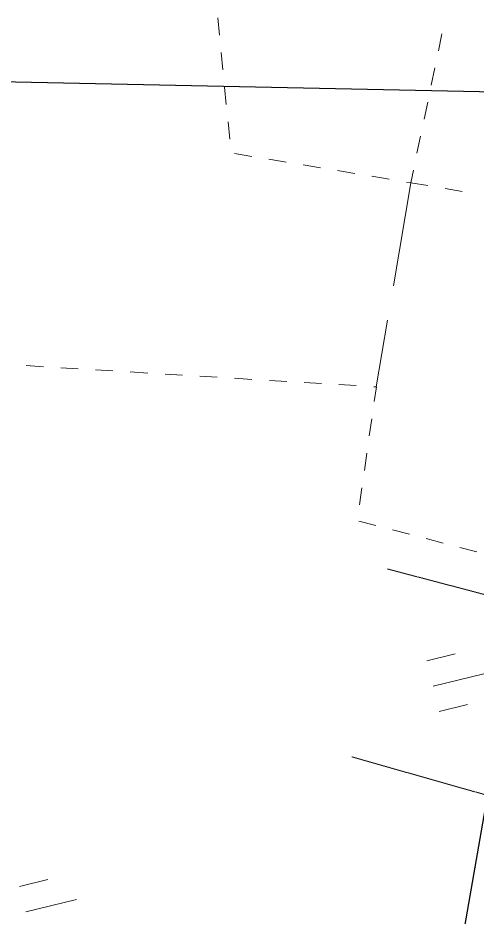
# Model space of a CAD drawing. Header units: millimetres. Extents: x 432273 to 1139245, y 170116 to 705940.
# Drawn here: x 533610 to 566568, y 619197 to 683737 of the extents above; entities that cross this region are included whole.
import ezdxf

# ---------------------------------------------------------------- set-up
doc = ezdxf.new("R2010")
doc.units = ezdxf.units.MM
doc.header["$LTSCALE"] = 100
doc.linetypes.add('56301', pattern=[0.5, 0.25, -0.25])
doc.layers.get('Defpoints').update_dxf_attribs({"color": 153})
doc.layers.add('D-BGD', color=7, linetype='Continuous', lineweight=13)

# ---------------------------------------------------------------- blocks, each defined once
blk = doc.blocks.new('21311212131313131')
at = {"layer": 'D-BGD', "linetype": 'Continuous'}
for p, q in [((2401381.4404, -1432739.0239), (2400420.012, -1429114.0779)), ((2391386.6669, -1431014.8183, 362328.9804), (2391677.1916, -1429798.9761, 362339.9804)), ((2403194.7906, -1432258.7899), (2402656.3873, -1430228.9095)), ((2365652.1982, -1432614.8783, 362840.9804), (2365834.2942, -1431378.4395, 362876.9804)), ((2399569.4476, -1433218.861), (2399031.9215, -1431189.4608)), ((2390805.6175, -1433446.5027, 362305.9804), (2391096.1422, -1432230.6605, 362316.9804)), ((2354559.6686, -1433077.1138, 363165.9804), (2355787.176, -1433306.7622, 363119.9804)), ((2357015.5605, -1433536.8909, 363074.9804), (2358243.0679, -1433766.5393, 363029.9804)), ((2359471.4525, -1433996.6679, 362984.9804), (2360698.4797, -1434227.1935, 362938.9804)), ((2365288.4863, -1435086.8787, 362769.9804), (2365470.5823, -1433850.4399, 362805.9804)), ((2361926.8643, -1434457.3222, 362893.9804), (2363154.3717, -1434686.9706, 362848.9804)), ((2390225.0482, -1435877.3099, 362283.9804), (2390515.0927, -1434662.3448, 362294.9804)), ((2365288.4863, -1435086.8787, 362769.9804), (2372706.4723, -1436184.8012, 362608.9804)), ((2365063.4369, -1436647.5149, 362804.9804), (2364885.3297, -1437884.9973, 362832.9804)), ((2375178.3895, -1436550.7476, 362554.9804), (2379989.1322, -1437263.3629, 362449.9804)), ((2389643.1216, -1438308.514, 362260.9804), (2389933.6463, -1437092.6718, 362271.9804)), ((2382283.6128, -1437539.0141, 362404.9804), (2383524.8917, -1437687.2786, 362379.9804)), ((2384765.6905, -1437836.4203, 362355.9804), (2386006.4893, -1437985.562, 362330.9804)), ((2387247.288, -1438134.7037, 362306.9804), (2388488.567, -1438282.9682, 362281.9804)), ((2364707.7027, -1439121.6025, 362859.9804), (2364528.7184, -1440358.6047, 362887.9804)), ((2379882.3976, -1439949.0047, 362475.9804), (2379932.0296, -1438700.4722, 362463.9804)), ((2364351.0914, -1441595.21, 362915.9804), (2364172.107, -1442832.2122, 362943.9804)), ((2379783.5307, -1442447.4272, 362499.9804), (2379833.1627, -1441198.8946, 362487.9804)), ((2379684.6638, -1444945.8496, 362523.9804), (2379733.8988, -1443695.9597, 362511.9804)), ((2363994.48, -1444068.8174, 362970.9804), (2363816.3728, -1445306.2998, 362998.9804)), ((2379585.3999, -1447442.9147, 362546.9804), (2379635.0319, -1446194.3821, 362535.9804)), ((2363637.3884, -1446543.302, 363026.9804), (2363459.7614, -1447779.9072, 363053.9804)), ((2362435.0098, -1448150.3313, 363032.9804), (2361194.3153, -1448298.7967, 362997.9804)), ((2357472.6287, -1448745.5503, 362894.9804), (2356231.454, -1448894.8928, 362860.9804)), ((2359954.0177, -1448448.6194, 362963.9804), (2358713.3232, -1448597.0848, 362929.9804)), ((2379486.533, -1449941.3371, 362570.9804), (2379536.165, -1448692.8046, 362558.9804)), ((2354991.6367, -1449043.8384, 362825.9804), (2353750.9422, -1449192.3038, 362791.9804)), ((2379387.6661, -1452439.7595, 362594.9804), (2379436.9011, -1451189.8697, 362582.9804)), ((2379288.4022, -1454936.8246, 362618.9804), (2379338.0342, -1453688.2921, 362606.9804)), ((2379189.5353, -1457435.2471, 362642.9804), (2379239.1672, -1456186.7145, 362630.9804)), ((2418188.1396, -1461639.5004), (2417226.7111, -1458014.5544)), ((2379090.2714, -1459932.3121, 362666.9804), (2379139.9034, -1458683.7796, 362654.9804)), ((2416376.1468, -1462119.3375), (2415838.6207, -1460089.9373)), ((2378991.4045, -1462430.7346, 362690.9804), (2379041.0364, -1461182.202, 362678.9804))]:
    blk.add_line(p, q, dxfattribs=at)
at = {"layer": 'D-BGD', "linetype": '56301', "flags": 128}
for points in [[(2396818.601, -1420515.4883), (2395516.8896, -1425919.1887), (2393040.0501, -1436199.6459)], [(2406581.7308, -1438469.0138), (2410183.5424, -1424694.57), (2410621.2928, -1423022.3666)]]:
    blk.add_lwpolyline(points, dxfattribs=at)
at = {"layer": 'D-BGD', "linetype": 'Continuous', "extrusion": (0.039354, 0.015907, 0.999099), "elevation": 432698.676}
blk.add_lwpolyline([(-2216392.0361, -1637464.9842), (-2216889.6353, -1638242.4216), (-2217173.0561, -1638077.5107)], dxfattribs=at)
at = {"layer": 'D-BGD', "linetype": 'Continuous', "extrusion": (0.021097, 0.009767, 0.99973), "elevation": 398525.7307}
blk.add_lwpolyline([(-2304312.8071, -1547020.3473), (-2304144.8178, -1547106.3741), (-2304702.2897, -1548009.6548)], dxfattribs=at)
at = {"layer": 'Defpoints'}
blk.add_lwpolyline([(2358657.0594, -1541785.2211), (2831012.6992, -1541785.2211), (2831012.6992, -987785.2211), (2358657.0594, -987785.2211)], close=True, dxfattribs=at)
at = {"layer": 'Defpoints', "linetype": 'Continuous', "flags": 128}
blk.add_lwpolyline([(2831012.6992, -1480293.6013), (2759978.2476, -1482337.8919), (2358657.0594, -1420929.323)], dxfattribs=at)

msp = doc.modelspace()

# ---------------------------------------------------------------- block references
at = {"layer": 'D-BGD', "linetype": '56301', "rotation": 268.807065034117}
msp.add_blockref('21311212131313131', (2045832.1, 3006806.9, 354000), dxfattribs=at)

doc.saveas('drawing.dxf')
